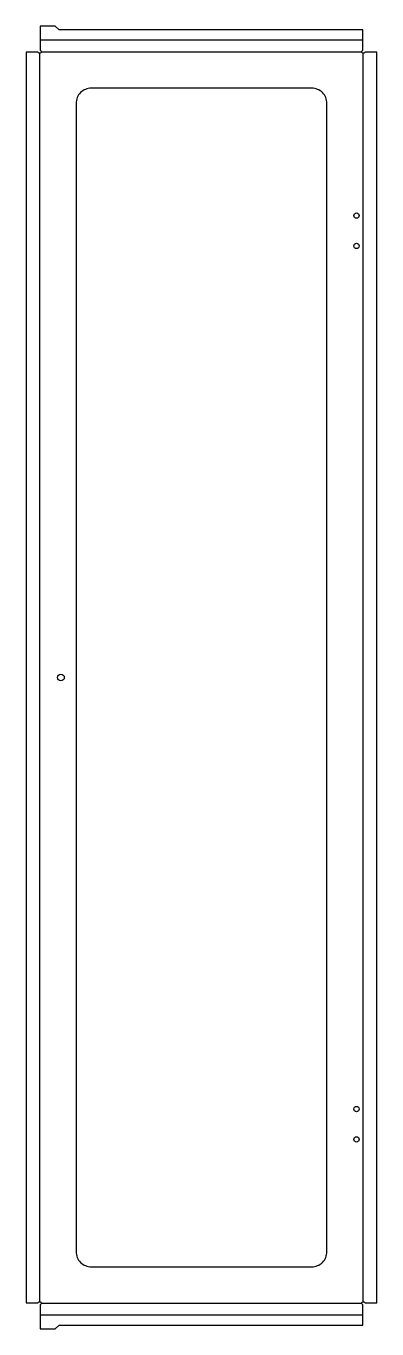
# Model space of a CAD drawing. Header units: metres. Extents: x 53 to 515, y 61 to 1774.
import ezdxf

# ---------------------------------------------------------------- set-up
doc = ezdxf.new("R2010")
doc.units = ezdxf.units.M

msp = doc.modelspace()

# ---------------------------------------------------------------- linework, layer by layer
at = {"layer": 'Hole', "color": 6, "linetype": 'Continuous'}
for centre, radius in [((487.8, 1525.1), 3.5), ((487.8, 1485.1), 3.5), ((98.8, 917.6), 4.5), ((487.8, 350.1), 3.5), ((487.8, 310.1), 3.5)]:
    msp.add_circle(centre, radius, dxfattribs=at)
at = {"layer": 'InnerContour', "color": 2}
msp.add_lwpolyline([(138.8, 1692.6, 0.414214), (118.8, 1672.6), (118.8, 162.6, 0.414214), (138.8, 142.6), (428.8, 142.6, 0.414214), (448.8, 162.6), (448.8, 1672.6, 0.414214), (428.8, 1692.6)], format="xyb", close=True, dxfattribs=at)
at = {"layer": 'OuterContour', "color": 3}
msp.add_lwpolyline([(52.9, 1740.1), (52.9, 95.1), (68.9, 95.1, -0.136618), (69.4, 96.1, -0.41825), (72.3, 96.1), (72.3, 96.1), (72.3, 96.1, -0.41821), (72.3, 93.2, -0.136618), (71.3, 92.7), (71.3, 80.2), (71.3, 77.4), (71.3, 60.9), (91.3, 60.9), (96.3, 65.9), (496.3, 65.9), (496.3, 77.4), (496.3, 80.2), (496.3, 92.7, -0.136618), (495.3, 93.2, -0.41825), (495.3, 96.1), (495.3, 96.1), (495.3, 96.1, -0.41821), (498.2, 96.1, -0.136618), (498.7, 95.1), (514.7, 95.1), (514.7, 1740.1), (498.7, 1740.1, -0.136618), (498.2, 1739.1, -0.41821), (495.3, 1739.1, 0.000034), (495.3, 1739.1, -0.41817), (495.3, 1742, -0.136618), (496.3, 1742.5), (496.3, 1755), (496.3, 1757.8), (496.3, 1769.3), (96.3, 1769.3), (91.3, 1774.3), (71.3, 1774.3), (71.3, 1757.8), (71.3, 1755), (71.3, 1742.5, -0.136618), (72.3, 1742, -0.41817), (72.3, 1739.1, 0.000034), (72.3, 1739.1, -0.41821), (69.4, 1739.1, -0.136618), (68.9, 1740.1)], format="xyb", close=True, dxfattribs=at)
at = {"layer": 'Trash', "color": 1}
for p, q in [((71.3, 1756.4), (496.3, 1756.4)), ((70.9, 96.7), (70.9, 1738.5)), ((72.9, 1740.5), (494.7, 1740.5)), ((496.7, 96.7), (496.7, 1738.5)), ((72.9, 94.7), (494.7, 94.7)), ((496.3, 78.8), (71.3, 78.8))]:
    msp.add_line(p, q, dxfattribs=at)

doc.saveas('drawing.dxf')
